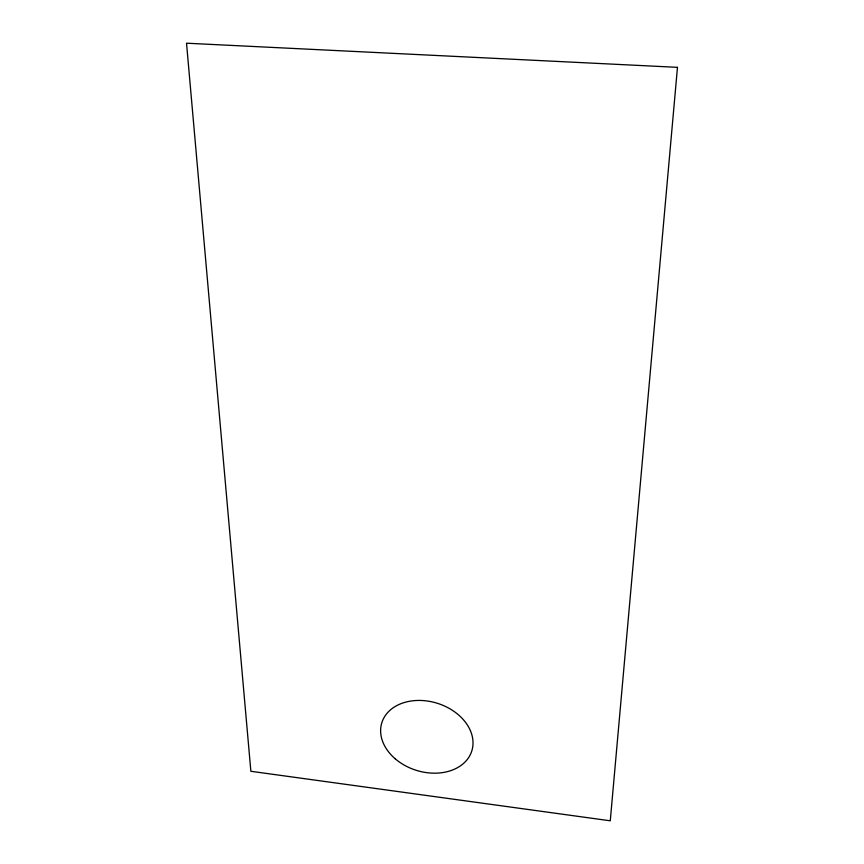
<?xml version="1.0" encoding="UTF-8"?>
<svg xmlns="http://www.w3.org/2000/svg" width="864" height="864" viewBox="0 0 864 864"><rect width="100%" height="100%" fill="white"/><g stroke="black" fill="none" stroke-linecap="round" stroke-linejoin="round"><path stroke-width="1.3" d="M677.473 67.338L610.276 820.8L250.862 771.282L186.527 43.2L677.473 67.338M395.194 758.776A47.153 35.143 17.4 0 0 471.798 750.956A47.153 35.143 17.4 0 0 413.456 700.715A47.153 35.143 17.4 0 0 395.194 758.776"/></g></svg>
